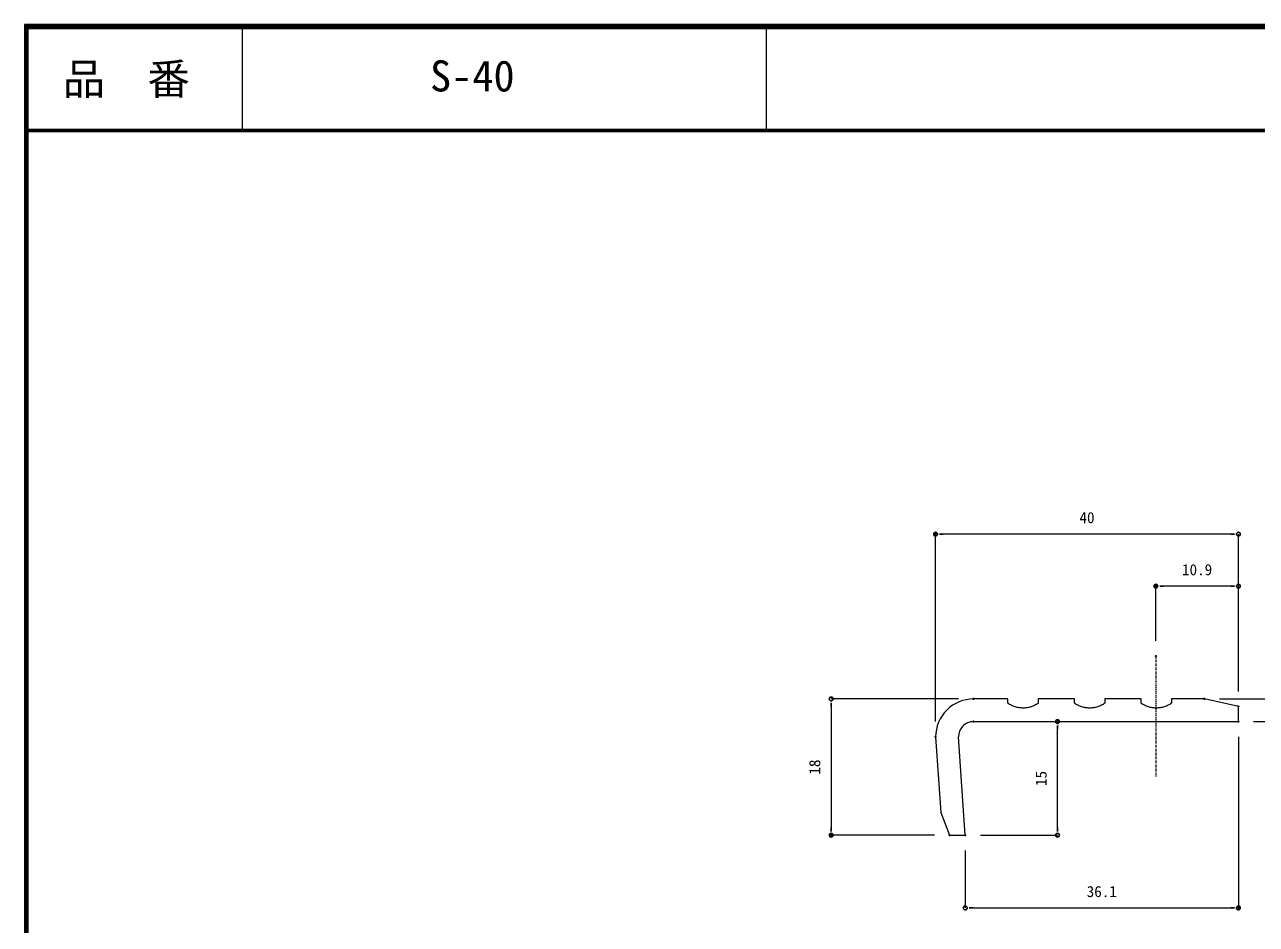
# Model space of a CAD drawing. Units: millimetres, scale not verified. Extents: x -140 to 140, y -96 to 96.
# Drawn here: x -140.5 to 22.3, y -23.2 to 95.7 of the extents above; entities that cross this region are included whole.
import ezdxf
from ezdxf.enums import TextEntityAlignment as Align

# ---------------------------------------------------------------- set-up
doc = ezdxf.new("R2010")
doc.units = ezdxf.units.MM
doc.header["$LTSCALE"] = 0.25
doc.header["$PDMODE"] = 32
doc.header["$PDSIZE"] = 0.125
doc.linetypes.add('USER1', pattern=[1.21666, 0.935822, -0.093613, 0.093613, -0.093613])
doc.layers.add('0-0_0', color=7, linetype='Continuous')
doc.layers.add('0-1_Defpoints', color=7, linetype='Continuous')
for name, color, linetype, lineweight in [('0-2_一般', 3, 'Continuous', 18), ('0-3_CENTER', 2, 'USER1', 18), ('0-5_GREEN', 3, 'Continuous', 18), ('0-6_LEVEL001', 7, 'Continuous', 18)]:
    doc.layers.add(name, color=color, linetype=linetype, lineweight=lineweight)
doc.styles.add('ＭＳ ゴシック', font='')
doc.styles.get('ＭＳ ゴシック').set_extended_font_data('MS Gothic')

# ---------------------------------------------------------------- blocks, each defined once
blk = doc.blocks.new('_DOT')
at = {"layer": '0-0_0'}
blk.add_line((-0.5, 0), (-1, 0), dxfattribs=at)
blk.add_circle((0, 0), 0.25, dxfattribs=at)
blk.add_circle((0, 0), 0.25, dxfattribs=at)
blk = doc.blocks.new('D24')
at = {"layer": '0-1_Defpoints'}
for p in [(-8.7785, -2.9277), (11.7335, -2.9277), (-4.2785, -5.9277)]:
    blk.add_point(p, dxfattribs=at)
at = {"layer": '0-2_一般'}
for p, q in [((11.7335, -1.9277), (11.7335, -0.9277)), ((-6.7785, -2.9277), (11.7335, -2.9277)), ((11.7335, -5.9277), (11.7335, -2.9277)), ((-2.2785, -5.9277), (11.7335, -5.9277)), ((11.7335, -6.9277), (11.7335, -7.9277))]:
    blk.add_line(p, q, dxfattribs=at)
for p, rotation in [((11.7335, -2.9277), 270), ((11.7335, -5.9277), 90)]:
    blk.add_blockref('_DOT', p, dxfattribs=dict(at, rotation=rotation))
at = {"layer": '0-2_一般', "color": 7, "style": 'ＭＳ ゴシック'}
blk.add_text('3', height=1.466, rotation=90, dxfattribs=at).set_placement((10.7335, -4.9277), align=Align.BOTTOM_LEFT)
blk = doc.blocks.new('D25')
at = {"layer": '0-1_Defpoints'}
for p in [(-44.2785, 18.8464), (-4.2785, -3.9253), (-44.2785, -7.9277)]:
    blk.add_point(p, dxfattribs=at)
at = {"layer": '0-2_一般'}
for p, q in [((-44.2785, -5.9277), (-44.2785, 18.8464)), ((-5.2785, 18.8464), (-43.2785, 18.8464)), ((-4.2785, -1.9253), (-4.2785, 18.8464))]:
    blk.add_line(p, q, dxfattribs=at)
at = {"layer": '0-2_一般', "rotation": 180}
blk.add_blockref('_DOT', (-44.2785, 18.8464), dxfattribs=at)
at = {"layer": '0-2_一般'}
blk.add_blockref('_DOT', (-4.2785, 18.8464), dxfattribs=at)
at = {"layer": '0-2_一般', "color": 7, "style": 'ＭＳ ゴシック'}
blk.add_text('40', height=1.466, dxfattribs=at).set_placement((-25.2785, 19.8464), align=Align.BOTTOM_LEFT)
blk = doc.blocks.new('D26')
at = {"layer": '0-1_Defpoints'}
for p in [(-15.1785, 11.9689), (-15.1785, 2.731), (-4.2785, -3.9253)]:
    blk.add_point(p, dxfattribs=at)
at = {"layer": '0-2_一般'}
for p, q in [((-15.1785, 4.731), (-15.1785, 11.9689)), ((-5.2785, 11.9689), (-14.1785, 11.9689)), ((-4.2785, -1.9253), (-4.2785, 11.9689))]:
    blk.add_line(p, q, dxfattribs=at)
at = {"layer": '0-2_一般', "rotation": 180}
blk.add_blockref('_DOT', (-15.1785, 11.9689), dxfattribs=at)
at = {"layer": '0-2_一般'}
blk.add_blockref('_DOT', (-4.2785, 11.9689), dxfattribs=at)
at = {"layer": '0-2_一般', "color": 7, "style": 'ＭＳ ゴシック'}
blk.add_text('10.9', height=1.466, dxfattribs=at).set_placement((-11.7285, 12.9689), align=Align.BOTTOM_LEFT)
blk = doc.blocks.new('D27')
at = {"layer": '0-1_Defpoints'}
for p in [(-39.2785, -5.9277), (-28.174, -5.9277), (-40.3621, -20.9277)]:
    blk.add_point(p, dxfattribs=at)
at = {"layer": '0-2_一般'}
for p, q in [((-37.2785, -5.9277), (-28.174, -5.9277)), ((-28.174, -19.9277), (-28.174, -6.9277)), ((-38.3621, -20.9277), (-28.174, -20.9277))]:
    blk.add_line(p, q, dxfattribs=at)
for p, rotation in [((-28.174, -5.9277), 90), ((-28.174, -20.9277), 270)]:
    blk.add_blockref('_DOT', p, dxfattribs=dict(at, rotation=rotation))
at = {"layer": '0-2_一般', "color": 7, "style": 'ＭＳ ゴシック'}
blk.add_text('15', height=1.466, rotation=90, dxfattribs=at).set_placement((-29.174, -14.4277), align=Align.BOTTOM_LEFT)
blk = doc.blocks.new('D28')
at = {"layer": '0-1_Defpoints'}
for p in [(-4.2785, -5.9277), (-40.3621, -20.9277), (-4.2785, -30.5369)]:
    blk.add_point(p, dxfattribs=at)
at = {"layer": '0-2_一般'}
for p, q in [((-4.2785, -7.9277), (-4.2785, -30.5369)), ((-40.3621, -22.9277), (-40.3621, -30.5369)), ((-39.3621, -30.5369), (-5.2785, -30.5369))]:
    blk.add_line(p, q, dxfattribs=at)
at = {"layer": '0-2_一般', "rotation": 180}
blk.add_blockref('_DOT', (-40.3621, -30.5369), dxfattribs=at)
at = {"layer": '0-2_一般'}
blk.add_blockref('_DOT', (-4.2785, -30.5369), dxfattribs=at)
at = {"layer": '0-2_一般', "color": 7, "style": 'ＭＳ ゴシック'}
blk.add_text('36.1', height=1.466, dxfattribs=at).set_placement((-24.3203, -29.5369), align=Align.BOTTOM_LEFT)
blk = doc.blocks.new('D29')
at = {"layer": '0-1_Defpoints'}
for p in [(-39.2785, -2.9277), (-58.0869, -20.9277), (-42.4276, -20.9277)]:
    blk.add_point(p, dxfattribs=at)
at = {"layer": '0-2_一般'}
for p, q in [((-41.2785, -2.9277), (-58.0869, -2.9277)), ((-58.0869, -3.9277), (-58.0869, -19.9277)), ((-44.4276, -20.9277), (-58.0869, -20.9277))]:
    blk.add_line(p, q, dxfattribs=at)
for p, rotation in [((-58.0869, -2.9277), 90), ((-58.0869, -20.9277), 270)]:
    blk.add_blockref('_DOT', p, dxfattribs=dict(at, rotation=rotation))
at = {"layer": '0-2_一般', "color": 7, "style": 'ＭＳ ゴシック'}
blk.add_text('18', height=1.466, rotation=90, dxfattribs=at).set_placement((-59.0869, -12.9277), align=Align.BOTTOM_LEFT)

msp = doc.modelspace()

# ---------------------------------------------------------------- linework, layer by layer
at = {"layer": '0-3_CENTER'}
msp.add_line((8.9775, 12.2637), (8.9775, -3.7398), dxfattribs=at)
at = {"layer": '0-5_GREEN'}
for p, q in [((140.49, 95.6654), (-140.49, 95.6654)), ((140.35, 95.5254), (-140.385, 95.5254)), ((140.21, 95.3854), (-140.28, 95.3854)), ((140.07, 95.2454), (-140.175, 95.2454)), ((139.93, 95.1054), (-140.07, 95.1054)), ((-111.7453, 95.1054), (-111.7453, 81.5254)), ((-42.5045, 95.2938), (-42.5045, 81.7138)), ((139.93, 81.8054), (-140.175, 81.8054)), ((139.93, 81.6654), (-140.175, 81.6654)), ((139.93, 81.5254), (-140.175, 81.5254))]:
    msp.add_line(p, q, dxfattribs=at)
for points in [[(-140.49, 95.6654), (-140.49, -95.6654), (140.49, -95.6654)], [(-140.385, 95.5254), (-140.385, -95.5604), (140.35, -95.5604)], [(-140.28, 95.3854), (-140.28, -95.4554), (140.21, -95.4554)], [(-140.175, 95.2454), (-140.175, -95.3504), (140.07, -95.3504)], [(-140.07, 95.1054), (-140.07, -95.2454), (139.93, -95.2454)]]:
    msp.add_lwpolyline(points, dxfattribs=at)
at = {"layer": '0-6_LEVEL001'}
msp.add_line((-16.2061, -11.3949), (-17.1103, 1.6051), dxfattribs=at)
for points in [[(-15.1225, 3.605), (19.8775, 3.6051), (19.8775, 5.6074), (15.3775, 6.6051), (11.0275, 6.6051), (11.0275, 6.0328), (10.9169, 5.9588), (10.8035, 5.8892), (10.6876, 5.8238), (10.5693, 5.763), (10.4488, 5.7066), (10.3262, 5.6549), (10.2018, 5.6079), (10.0756, 5.5657), (9.9479, 5.5283), (9.8189, 5.4957), (9.6888, 5.4681), (9.5577, 5.4455), (9.4258, 5.4278), (9.2933, 5.4152), (9.1605, 5.4076), (9.0275, 5.4051), (8.8945, 5.4076), (8.7616, 5.4152), (8.6292, 5.4278), (8.4973, 5.4455), (8.3662, 5.4681), (8.2361, 5.4957), (8.1071, 5.5283), (7.9794, 5.5657), (7.8532, 5.6079), (7.7288, 5.6549), (7.6062, 5.7066), (7.4857, 5.763), (7.3674, 5.8238), (7.2514, 5.8892), (7.1381, 5.9588), (7.0275, 6.0328), (7.0275, 6.6051), (2.2275, 6.6051)], [(-6.9124, 5.8238), (-7.0307, 5.763), (-7.1512, 5.7066), (-7.2738, 5.6549), (-7.3982, 5.6079), (-7.5244, 5.5657), (-7.6521, 5.5283), (-7.7811, 5.4957), (-7.9112, 5.4681), (-8.0423, 5.4455), (-8.1742, 5.4278), (-8.3067, 5.4152), (-8.4395, 5.4076), (-8.5725, 5.4051), (-8.7055, 5.4076), (-8.8384, 5.4152), (-8.9708, 5.4278), (-9.1027, 5.4455), (-9.2338, 5.4681), (-9.3639, 5.4957), (-9.4929, 5.5283), (-9.6206, 5.5657), (-9.7468, 5.6079), (-9.8712, 5.6549), (-9.9938, 5.7066), (-10.1143, 5.763), (-10.2326, 5.8238), (-10.3486, 5.8892), (-10.4619, 5.9588), (-10.5725, 6.0328), (-10.5725, 6.6051), (-15.1225, 6.6051)], [(2.2275, 6.6051), (2.2275, 6.0328), (2.1169, 5.9588), (2.0035, 5.8892), (1.8876, 5.8238), (1.7693, 5.763), (1.6488, 5.7066), (1.5262, 5.6549), (1.4018, 5.6079), (1.2756, 5.5657), (1.1479, 5.5283), (1.0189, 5.4957), (0.8888, 5.4681), (0.7577, 5.4455), (0.6258, 5.4278), (0.4933, 5.4152), (0.3605, 5.4076), (0.2275, 5.4051), (0.0945, 5.4076), (-0.0384, 5.4152), (-0.1708, 5.4278), (-0.3027, 5.4455), (-0.4338, 5.4681), (-0.5639, 5.4957), (-0.6929, 5.5283), (-0.8206, 5.5657), (-0.9468, 5.6079), (-1.0712, 5.6549), (-1.1938, 5.7066), (-1.3143, 5.763), (-1.4326, 5.8238), (-1.5486, 5.8892), (-1.6619, 5.9588), (-1.7725, 6.0328), (-1.7725, 6.6051), (-6.5725, 6.6051), (-6.5725, 6.0328), (-6.6831, 5.9588), (-6.7965, 5.8892), (-6.9124, 5.8238)], [(-20.1225, 1.6051), (-19.4232, -8.3949), (-18.2716, -11.3949), (-16.2061, -11.3949)]]:
    msp.add_lwpolyline(points, dxfattribs=at)
for centre, radius, start, end in [((-15.1225, 1.6051), 5, 90, 135), ((-15.1225, 1.6051), 5, 135, 180), ((-15.1103, 1.6051), 2, 90.34978, 137), ((-15.1103, 1.6051), 2, 137, 180)]:
    msp.add_arc(centre, radius, start, end, dxfattribs=at)

# ---------------------------------------------------------------- block references
at = {"layer": '0-2_一般'}
for name in ['D25', 'D26', 'D24', 'D29', 'D28', 'D27']:
    msp.add_blockref(name, (24.156, 9.5327), dxfattribs=at)

# ---------------------------------------------------------------- texts
at = {"layer": '0-5_GREEN', "color": 7, "style": 'ＭＳ ゴシック'}
for s, p in [('品\u3000番', (-135.4637, 85.2061)), ('S-40', (-86.9249, 85.6096))]:
    msp.add_text(s, height=4.106, dxfattribs=at).set_placement(p, align=Align.BOTTOM_LEFT)

doc.saveas('drawing.dxf')
